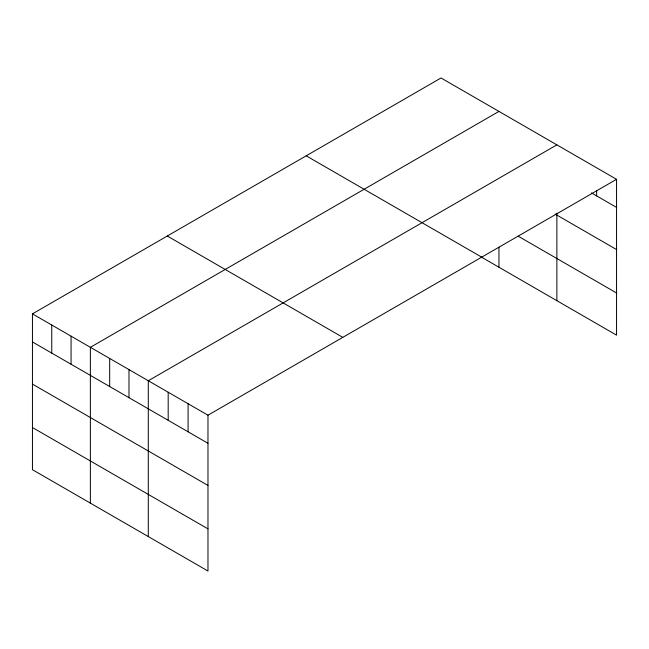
<?xml version="1.0" encoding="UTF-8"?>
<svg xmlns="http://www.w3.org/2000/svg" width="649" height="649" viewBox="0 0 649 649"><rect width="100%" height="100%" fill="white"/><g stroke="black" fill="none" stroke-linecap="round" stroke-linejoin="round"><path stroke-width="0.97" d="M32.45 313.865L207.972 415.206L207.972 571.023L32.45 469.689L32.45 313.865L441.028 77.977L616.55 179.311L616.55 335.135L481.396 257.101M498.951 111.417L90.373 347.304L90.373 503.129M556.874 144.857L148.297 380.752L148.297 536.569M207.972 415.206L616.55 179.311M591.466 192.915L616.55 207.396M555.114 214.081L616.55 249.549M518.259 236.228L616.55 292.975M306.198 155.817L481.72 257.158M167.28 236.025L342.802 337.358M32.45 341.942L207.972 443.283M32.45 384.103L207.972 485.436M32.45 427.529L207.972 528.87M596.658 190.895L596.658 195.909M556.874 213.083L556.874 300.682M498.951 247.164L498.951 267.234M188.08 403.719L188.08 431.796M168.188 392.231L168.188 420.309M128.989 369.606L128.989 397.683M109.681 358.459L109.681 386.536M71.066 336.158L71.066 364.243M51.758 325.011L51.758 353.088"/></g></svg>
